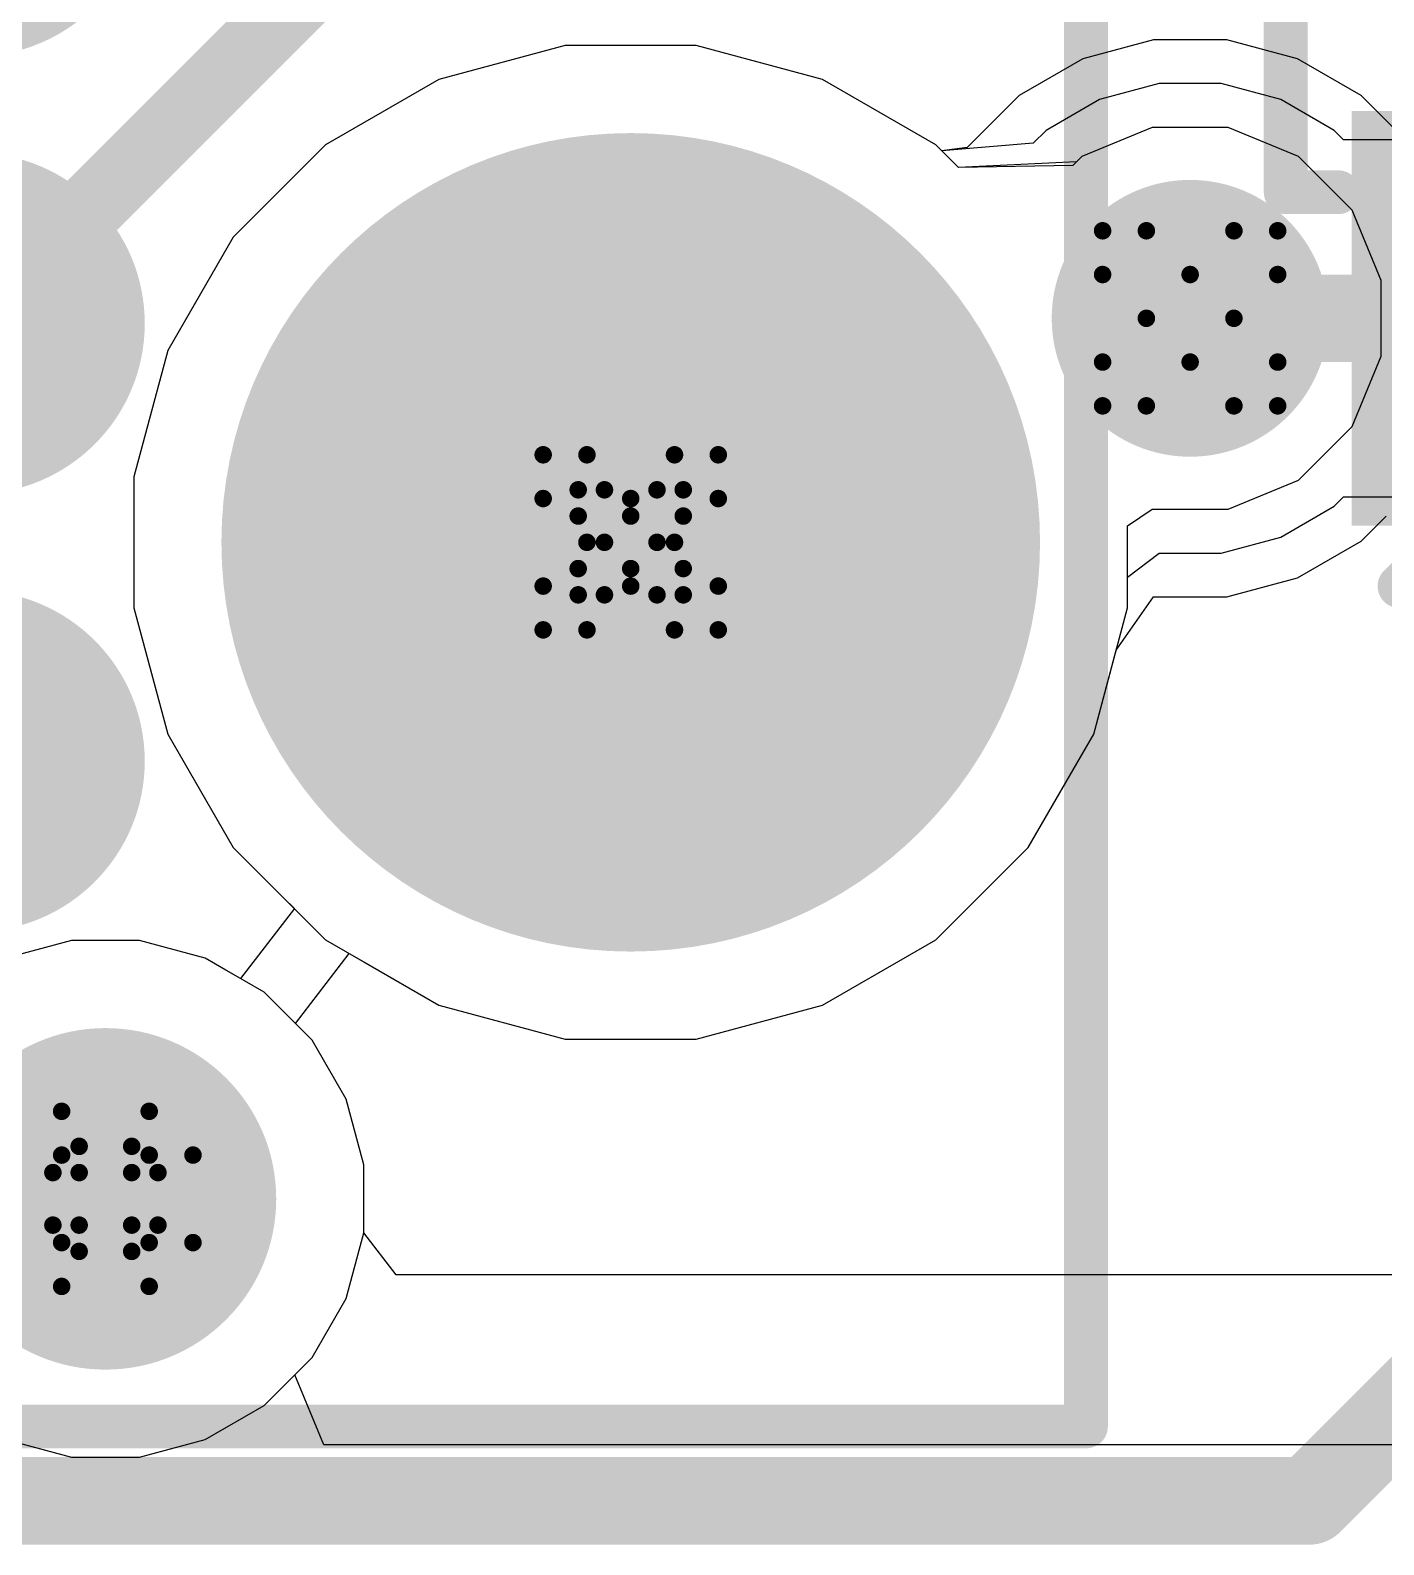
# Model space of a CAD drawing. Header units: inches. Extents: x 0 to 5379, y 0 to 5429.
# Drawn here: x 219.751 to 223.677, y 113.325 to 117.719 of the extents above; entities that cross this region are included whole.
import ezdxf

# ---------------------------------------------------------------- set-up
doc = ezdxf.new("R2010")
doc.units = ezdxf.units.IN
for name, color, linetype in [('Bottom Layer', 5, 'Continuous'), ('Bottom Solder', 6, 'Continuous'), ('Drill Drawing', 1, 'Continuous'), ('GND01', 16, 'Continuous'), ('GND02', 76, 'Continuous'), ('Pad Holes', 156, 'Continuous'), ('PWR', 156, 'Continuous'), ('SIG 01', 90, 'Continuous'), ('Top Layer', 1, 'Continuous'), ('Top Overlay', 2, 'Continuous'), ('Top Paste', 8, 'Continuous'), ('Top Solder', 216, 'Continuous'), ('Via Holes', 16, 'Continuous')]:
    doc.layers.add(name, color=color, linetype=linetype)

# ---------------------------------------------------------------- blocks, each defined once
blk = doc.blocks.new('TC2030_IDC__810')
at = {"layer": 'Bottom Solder'}
h = blk.add_hatch(color=6, dxfattribs=at)
edge = h.paths.add_edge_path()
edge.add_arc((0.635, 2.54), 0.1016, 0, 360)
h = blk.add_hatch(color=6, dxfattribs=at)
edge = h.paths.add_edge_path()
edge.add_arc((2.54, 1.016), 0.1016, 0, 360)
at = {"layer": 'Pad Holes'}
h = blk.add_hatch(color=7, dxfattribs=at)
edge = h.paths.add_edge_path()
edge.add_arc((0.635, 2.54), 1.1875, 0, 360)
h = blk.add_hatch(color=7, dxfattribs=at)
edge = h.paths.add_edge_path()
edge.add_arc((2.54, 1.016), 0.4955, 0, 360)
at = {"layer": 'Top Layer'}
h = blk.add_hatch(color=1, dxfattribs=at)
edge = h.paths.add_edge_path()
edge.add_arc((0, 0.635), 0.3935, 0, 360)
h = blk.add_hatch(color=1, dxfattribs=at)
edge = h.paths.add_edge_path()
edge.add_arc((1.27, 0.635), 0.3935, 0, 360)
at = {"layer": 'Top Paste'}
h = blk.add_hatch(color=8, dxfattribs=at)
edge = h.paths.add_edge_path()
edge.add_arc((0, 0.635), 0.3935, 0, 360)
h = blk.add_hatch(color=8, dxfattribs=at)
edge = h.paths.add_edge_path()
edge.add_arc((1.27, 0.635), 0.3935, 0, 360)
at = {"layer": 'Top Solder'}
h = blk.add_hatch(color=216, dxfattribs=at)
edge = h.paths.add_edge_path()
edge.add_arc((0.635, 2.54), 0.1016, 0, 360)
h = blk.add_hatch(color=216, dxfattribs=at)
edge = h.paths.add_edge_path()
edge.add_arc((-1.27, 0.635), 0.4951, 0, 360)
h = blk.add_hatch(color=216, dxfattribs=at)
edge = h.paths.add_edge_path()
edge.add_arc((0, 0.635), 0.4951, 0, 360)
h = blk.add_hatch(color=216, dxfattribs=at)
edge = h.paths.add_edge_path()
edge.add_arc((1.27, 0.635), 0.4951, 0, 360)
h = blk.add_hatch(color=216, dxfattribs=at)
edge = h.paths.add_edge_path()
edge.add_arc((2.54, 1.016), 0.1016, 0, 360)
at = {"layer": 'Top Overlay'}
for points in [[(3.2004, 3.8608, 0.127, 0.127, 0), (-3.8608, 3.8608, 0.127, 0.127, 0)], [(3.2004, -3.8608, 0.127, 0.127, 0), (3.2004, 3.8608, 0.127, 0.127, 0)]]:
    blk.add_lwpolyline(points, format="xyseb", dxfattribs=at)
blk.add_lwpolyline([(3.16865, 3.8608, 0.0635, 0.0635, 1), (3.23215, 3.8608, 0.0635, 0.0635, 1)], format="xyseb", close=True, dxfattribs=at)
blk.add_lwpolyline([(3.16865, 3.8608, 0.0635, 0.0635, 1), (3.23215, 3.8608, 0.0635, 0.0635, 1)], format="xyseb", close=True, dxfattribs=at)
blk = doc.blocks.new('SOT_323_5_874')
at = {"layer": 'Top Layer'}
for points in [[(-1.45, 0.825), (-0.45, 0.825), (-0.45, 0.475), (-1.45, 0.475)], [(0.45, 0.825), (1.45, 0.825), (1.45, 0.475), (0.45, 0.475)], [(-1.45, 0.175), (-0.45, 0.175), (-0.45, -0.175), (-1.45, -0.175)], [(-1.45, -0.475), (-0.45, -0.475), (-0.45, -0.825), (-1.45, -0.825)], [(0.45, -0.475), (1.45, -0.475), (1.45, -0.825), (0.45, -0.825)]]:
    blk.add_hatch(color=1, dxfattribs=at).paths.add_polyline_path(points)
at = {"layer": 'Top Paste'}
for points in [[(-1.45, 0.825), (-0.45, 0.825), (-0.45, 0.475), (-1.45, 0.475)], [(0.45, 0.825), (1.45, 0.825), (1.45, 0.475), (0.45, 0.475)], [(-1.45, 0.175), (-0.45, 0.175), (-0.45, -0.175), (-1.45, -0.175)], [(-1.45, -0.475), (-0.45, -0.475), (-0.45, -0.825), (-1.45, -0.825)], [(0.45, -0.475), (1.45, -0.475), (1.45, -0.825), (0.45, -0.825)]]:
    blk.add_hatch(color=8, dxfattribs=at).paths.add_polyline_path(points)
at = {"layer": 'Top Solder'}
for points in [[(-1.5516, 0.9266), (-0.3484, 0.9266), (-0.3484, 0.3734), (-1.5516, 0.3734)], [(0.3484, 0.9266), (1.5516, 0.9266), (1.5516, 0.3734), (0.3484, 0.3734)], [(-1.5516, 0.2766), (-0.3484, 0.2766), (-0.3484, -0.2766), (-1.5516, -0.2766)], [(-1.5516, -0.3734), (-0.3484, -0.3734), (-0.3484, -0.9266), (-1.5516, -0.9266)], [(0.3484, -0.3734), (1.5516, -0.3734), (1.5516, -0.9266), (0.3484, -0.9266)]]:
    blk.add_hatch(color=216, dxfattribs=at).paths.add_polyline_path(points)
at = {"layer": 'Top Overlay'}
for points in [[(-0.5842, 1.1176, 0.127, 0.127, 0), (0.508, 1.1176, 0.127, 0.127, 0)], [(-0.5842, 1.1176, 0.127, 0.127, 0), (-0.5842, 0.9652, 0.127, 0.127, 0)], [(0.508, 1.1176, 0.127, 0.127, 0), (0.508, 0.9652, 0.127, 0.127, 0)], [(-1.7272, 0.7874, 0.127, 0.127, 0), (-1.7272, 0.5334, 0.127, 0.127, 0)], [(-1.7272, 0.7874, 0.127, 0.127, 0), (-1.6002, 0.6604, 0.127, 0.127, 0)], [(-1.6002, 0.6604, 0.127, 0.127, 0), (-1.7272, 0.5334, 0.127, 0.127, 0)], [(-0.5842, -0.9652, 0.127, 0.127, 0), (-0.5842, -1.1176, 0.127, 0.127, 0)], [(0.508, -0.9652, 0.127, 0.127, 0), (0.508, -1.1176, 0.127, 0.127, 0)], [(-0.5842, -1.1176, 0.127, 0.127, 0), (0.508, -1.1176, 0.127, 0.127, 0)]]:
    blk.add_lwpolyline(points, format="xyseb", dxfattribs=at)
for points in [[(-0.6159, 1.1176, 0.0635, 0.0635, 1), (-0.5524, 1.1176, 0.0635, 0.0635, 1)], [(-0.6159, 1.1176, 0.0635, 0.0635, 1), (-0.5524, 1.1176, 0.0635, 0.0635, 1)], [(0.4763, 1.1176, 0.0635, 0.0635, 1), (0.5398, 1.1176, 0.0635, 0.0635, 1)], [(0.4763, 1.1176, 0.0635, 0.0635, 1), (0.5398, 1.1176, 0.0635, 0.0635, 1)], [(-0.6159, 0.9652, 0.0635, 0.0635, 1), (-0.5524, 0.9652, 0.0635, 0.0635, 1)], [(0.4763, 0.9652, 0.0635, 0.0635, 1), (0.5398, 0.9652, 0.0635, 0.0635, 1)], [(-1.759, 0.7874, 0.0635, 0.0635, 1), (-1.6954, 0.7874, 0.0635, 0.0635, 1)], [(-1.759, 0.7874, 0.0635, 0.0635, 1), (-1.6954, 0.7874, 0.0635, 0.0635, 1)], [(-1.632, 0.6604, 0.0635, 0.0635, 1), (-1.5684, 0.6604, 0.0635, 0.0635, 1)], [(-1.632, 0.6604, 0.0635, 0.0635, 1), (-1.5684, 0.6604, 0.0635, 0.0635, 1)], [(-1.759, 0.5334, 0.0635, 0.0635, 1), (-1.6954, 0.5334, 0.0635, 0.0635, 1)], [(-1.759, 0.5334, 0.0635, 0.0635, 1), (-1.6954, 0.5334, 0.0635, 0.0635, 1)], [(-0.6159, -0.9652, 0.0635, 0.0635, 1), (-0.5524, -0.9652, 0.0635, 0.0635, 1)], [(0.4763, -0.9652, 0.0635, 0.0635, 1), (0.5398, -0.9652, 0.0635, 0.0635, 1)], [(-0.6159, -1.1176, 0.0635, 0.0635, 1), (-0.5524, -1.1176, 0.0635, 0.0635, 1)], [(-0.6159, -1.1176, 0.0635, 0.0635, 1), (-0.5524, -1.1176, 0.0635, 0.0635, 1)], [(0.4763, -1.1176, 0.0635, 0.0635, 1), (0.5398, -1.1176, 0.0635, 0.0635, 1)], [(0.4763, -1.1176, 0.0635, 0.0635, 1), (0.5398, -1.1176, 0.0635, 0.0635, 1)]]:
    blk.add_lwpolyline(points, format="xyseb", close=True, dxfattribs=at)

msp = doc.modelspace()

# ---------------------------------------------------------------- hatches: boundary and pattern name
at = {"layer": 'Bottom Layer'}
h = msp.add_hatch(color=5, dxfattribs=at)
edge = h.paths.add_edge_path()
edge.add_arc((223.1155, 116.8833), 0.3, 0, 360)
at = {"layer": 'Bottom Solder'}
h = msp.add_hatch(color=6, dxfattribs=at)
edge = h.paths.add_edge_path()
edge.add_arc((223.1155, 116.8833), 0.4016, 0, 360)
at = {"layer": 'GND01'}
h = msp.add_hatch(color=16, dxfattribs=at)
edge = h.paths.add_edge_path()
edge.add_arc((223.1155, 116.8833), 0.3, 0, 360)
at = {"layer": 'GND02'}
h = msp.add_hatch(color=76, dxfattribs=at)
edge = h.paths.add_edge_path()
edge.add_arc((223.1155, 116.8833), 0.3, 0, 360)
at = {"layer": 'PWR'}
h = msp.add_hatch(color=156, dxfattribs=at)
edge = h.paths.add_edge_path()
edge.add_arc((223.1155, 116.8833), 0.3, 0, 360)
at = {"layer": 'SIG 01'}
h = msp.add_hatch(color=90, dxfattribs=at)
edge = h.paths.add_edge_path()
edge.add_arc((223.1155, 116.8833), 0.3, 0, 360)
at = {"layer": 'Top Layer'}
h = msp.add_hatch(color=1, dxfattribs=at)
edge = h.paths.add_edge_path()
edge.add_arc((223.1155, 116.8833), 0.3, 0, 360)
at = {"layer": 'Top Solder'}
h = msp.add_hatch(color=216, dxfattribs=at)
edge = h.paths.add_edge_path()
edge.add_arc((223.1155, 116.8833), 0.4016, 0, 360)
at = {"layer": 'Via Holes'}
h = msp.add_hatch(color=7, dxfattribs=at)
edge = h.paths.add_edge_path()
edge.add_arc((223.1155, 116.8833), 0.15, 0, 360)

# ---------------------------------------------------------------- linework, layer by layer
at = {"layer": 'Bottom Layer'}
for p, q in [((223.0092, 117.6913), (222.8037, 117.6362)), ((223.2219, 117.6913), (223.0092, 117.6913)), ((223.4274, 117.6362), (223.2219, 117.6913)), ((221.3027, 117.6748), (220.9361, 117.5765)), ((221.6823, 117.6748), (221.3027, 117.6748)), ((222.0489, 117.5765), (221.6823, 117.6748)), ((222.8037, 117.6362), (222.6194, 117.5298)), ((223.6117, 117.5298), (223.4274, 117.6362)), ((220.9361, 117.5765), (220.6074, 117.3868)), ((222.3776, 117.3868), (222.0489, 117.5765)), ((222.6194, 117.5298), (222.469, 117.3794)), ((223.7621, 117.3794), (223.6117, 117.5298)), ((220.6074, 117.3868), (220.339, 117.1184)), ((222.3948, 117.3696), (222.3776, 117.3868)), ((222.469, 117.3794), (222.3948, 117.3696)), ((220.339, 117.1184), (220.1493, 116.7897)), ((220.1493, 116.7897), (220.051, 116.423)), ((220.051, 116.423), (220.051, 116.0435)), ((223.6117, 116.2367), (223.6846, 116.3096)), ((223.4274, 116.1303), (223.6117, 116.2367)), ((223.2219, 116.0753), (223.4274, 116.1303)), ((222.901, 115.9202), (223.0092, 116.0753)), ((223.0092, 116.0753), (223.2219, 116.0753)), ((220.051, 116.0435), (220.1493, 115.6769)), ((222.8358, 115.6769), (222.901, 115.9202)), ((220.1493, 115.6769), (220.339, 115.3482)), ((222.646, 115.3482), (222.8358, 115.6769)), ((220.339, 115.3482), (220.6074, 115.0798)), ((222.3776, 115.0798), (222.646, 115.3482)), ((219.8698, 115.0778), (219.6792, 115.0267)), ((220.0672, 115.0778), (219.8698, 115.0778)), ((220.2578, 115.0267), (220.0672, 115.0778)), ((220.6074, 115.0798), (220.9361, 114.89)), ((222.0489, 114.89), (222.3776, 115.0798)), ((220.4287, 114.928), (220.2578, 115.0267)), ((220.5683, 114.7885), (220.4287, 114.928)), ((220.9361, 114.89), (221.3027, 114.7918)), ((221.6823, 114.7918), (222.0489, 114.89)), ((220.6669, 114.6176), (220.5683, 114.7885)), ((221.3027, 114.7918), (221.6823, 114.7918)), ((220.718, 114.4269), (220.6669, 114.6176)), ((220.718, 114.2296), (220.718, 114.4269)), ((220.6669, 114.039), (220.718, 114.2296)), ((220.5683, 113.8681), (220.6669, 114.039)), ((220.4287, 113.7285), (220.5683, 113.8681)), ((220.2578, 113.6298), (220.4287, 113.7285)), ((219.6792, 113.6298), (219.8698, 113.5788)), ((220.0672, 113.5788), (220.2578, 113.6298)), ((219.8698, 113.5788), (220.0672, 113.5788))]:
    msp.add_line(p, q, dxfattribs=at)
at = {"layer": 'Drill Drawing'}
for points in [[(222.8615, 117.0103, 0.0508, 0.0508, 0), (222.8615, 117.1373, 0.0508, 0.0508, 0)], [(222.8615, 117.1373, 0.0508, 0.0508, 0), (222.9885, 117.1373, 0.0508, 0.0508, 0)], [(222.9885, 117.1373, 0.0508, 0.0508, 0), (223.1155, 117.0103, 0.0508, 0.0508, 0)], [(223.1155, 117.0103, 0.0508, 0.0508, 0), (223.2425, 117.1373, 0.0508, 0.0508, 0)], [(223.2425, 117.1373, 0.0508, 0.0508, 0), (223.3695, 117.1373, 0.0508, 0.0508, 0)], [(223.3695, 117.0103, 0.0508, 0.0508, 0), (223.3695, 117.1373, 0.0508, 0.0508, 0)], [(222.8615, 117.0103, 0.0508, 0.0508, 0), (222.9885, 116.8833, 0.0508, 0.0508, 0)], [(223.2425, 116.8833, 0.0508, 0.0508, 0), (223.3695, 117.0103, 0.0508, 0.0508, 0)], [(222.8615, 116.7563, 0.0508, 0.0508, 0), (222.9885, 116.8833, 0.0508, 0.0508, 0)], [(223.2425, 116.8833, 0.0508, 0.0508, 0), (223.3695, 116.7563, 0.0508, 0.0508, 0)], [(222.8615, 116.6293, 0.0508, 0.0508, 0), (222.8615, 116.7563, 0.0508, 0.0508, 0)], [(222.9885, 116.6293, 0.0508, 0.0508, 0), (223.1155, 116.7563, 0.0508, 0.0508, 0)], [(223.1155, 116.7563, 0.0508, 0.0508, 0), (223.2425, 116.6293, 0.0508, 0.0508, 0)], [(223.3695, 116.6293, 0.0508, 0.0508, 0), (223.3695, 116.7563, 0.0508, 0.0508, 0)], [(222.8615, 116.6293, 0.0508, 0.0508, 0), (222.9885, 116.6293, 0.0508, 0.0508, 0)], [(223.2425, 116.6293, 0.0508, 0.0508, 0), (223.3695, 116.6293, 0.0508, 0.0508, 0)], [(221.2385, 116.3603, 0.0508, 0.0508, 0), (221.2385, 116.4873, 0.0508, 0.0508, 0)], [(221.2385, 116.4873, 0.0508, 0.0508, 0), (221.3655, 116.4873, 0.0508, 0.0508, 0)], [(221.3655, 116.4873, 0.0508, 0.0508, 0), (221.4925, 116.3603, 0.0508, 0.0508, 0)], [(221.4925, 116.3603, 0.0508, 0.0508, 0), (221.6195, 116.4873, 0.0508, 0.0508, 0)], [(221.6195, 116.4873, 0.0508, 0.0508, 0), (221.7465, 116.4873, 0.0508, 0.0508, 0)], [(221.7465, 116.3603, 0.0508, 0.0508, 0), (221.7465, 116.4873, 0.0508, 0.0508, 0)], [(221.3401, 116.3095, 0.0508, 0.0508, 0), (221.3401, 116.3857, 0.0508, 0.0508, 0)], [(221.3401, 116.3857, 0.0508, 0.0508, 0), (221.4163, 116.3857, 0.0508, 0.0508, 0)], [(221.4163, 116.3857, 0.0508, 0.0508, 0), (221.4925, 116.3095, 0.0508, 0.0508, 0)], [(221.4925, 116.3095, 0.0508, 0.0508, 0), (221.5687, 116.3857, 0.0508, 0.0508, 0)], [(221.5687, 116.3857, 0.0508, 0.0508, 0), (221.6449, 116.3857, 0.0508, 0.0508, 0)], [(221.6449, 116.3095, 0.0508, 0.0508, 0), (221.6449, 116.3857, 0.0508, 0.0508, 0)], [(221.2385, 116.3603, 0.0508, 0.0508, 0), (221.3655, 116.2333, 0.0508, 0.0508, 0)], [(221.6195, 116.2333, 0.0508, 0.0508, 0), (221.7465, 116.3603, 0.0508, 0.0508, 0)], [(221.3401, 116.3095, 0.0508, 0.0508, 0), (221.4163, 116.2333, 0.0508, 0.0508, 0)], [(221.5687, 116.2333, 0.0508, 0.0508, 0), (221.6449, 116.3095, 0.0508, 0.0508, 0)], [(221.2385, 116.1063, 0.0508, 0.0508, 0), (221.3655, 116.2333, 0.0508, 0.0508, 0)], [(221.3401, 116.1571, 0.0508, 0.0508, 0), (221.4163, 116.2333, 0.0508, 0.0508, 0)], [(221.5687, 116.2333, 0.0508, 0.0508, 0), (221.6449, 116.1571, 0.0508, 0.0508, 0)], [(221.6195, 116.2333, 0.0508, 0.0508, 0), (221.7465, 116.1063, 0.0508, 0.0508, 0)], [(221.3401, 116.0809, 0.0508, 0.0508, 0), (221.3401, 116.1571, 0.0508, 0.0508, 0)], [(221.4163, 116.0809, 0.0508, 0.0508, 0), (221.4925, 116.1571, 0.0508, 0.0508, 0)], [(221.4925, 116.1571, 0.0508, 0.0508, 0), (221.5687, 116.0809, 0.0508, 0.0508, 0)], [(221.6449, 116.0809, 0.0508, 0.0508, 0), (221.6449, 116.1571, 0.0508, 0.0508, 0)], [(221.2385, 115.9793, 0.0508, 0.0508, 0), (221.2385, 116.1063, 0.0508, 0.0508, 0)], [(221.3401, 116.0809, 0.0508, 0.0508, 0), (221.4163, 116.0809, 0.0508, 0.0508, 0)], [(221.3655, 115.9793, 0.0508, 0.0508, 0), (221.4925, 116.1063, 0.0508, 0.0508, 0)], [(221.4925, 116.1063, 0.0508, 0.0508, 0), (221.6195, 115.9793, 0.0508, 0.0508, 0)], [(221.5687, 116.0809, 0.0508, 0.0508, 0), (221.6449, 116.0809, 0.0508, 0.0508, 0)], [(221.7465, 115.9793, 0.0508, 0.0508, 0), (221.7465, 116.1063, 0.0508, 0.0508, 0)], [(221.2385, 115.9793, 0.0508, 0.0508, 0), (221.3655, 115.9793, 0.0508, 0.0508, 0)], [(221.6195, 115.9793, 0.0508, 0.0508, 0), (221.7465, 115.9793, 0.0508, 0.0508, 0)], [(219.8415, 114.4553, 0.0508, 0.0508, 0), (219.8415, 114.5823, 0.0508, 0.0508, 0)], [(219.8415, 114.5823, 0.0508, 0.0508, 0), (220.0955, 114.5823, 0.0508, 0.0508, 0)], [(220.0955, 114.4553, 0.0508, 0.0508, 0), (220.0955, 114.5823, 0.0508, 0.0508, 0)], [(219.7145, 114.4553, 0.0508, 0.0508, 0), (219.8415, 114.4553, 0.0508, 0.0508, 0)], [(219.8923, 114.4045, 0.0508, 0.0508, 0), (219.8923, 114.4807, 0.0508, 0.0508, 0)], [(219.8923, 114.4807, 0.0508, 0.0508, 0), (220.0447, 114.4807, 0.0508, 0.0508, 0)], [(220.0447, 114.4045, 0.0508, 0.0508, 0), (220.0447, 114.4807, 0.0508, 0.0508, 0)], [(220.0955, 114.4553, 0.0508, 0.0508, 0), (220.2225, 114.4553, 0.0508, 0.0508, 0)], [(220.2225, 114.2013, 0.0508, 0.0508, 0), (220.2225, 114.4553, 0.0508, 0.0508, 0)], [(219.8161, 114.2521, 0.0508, 0.0508, 0), (219.8161, 114.4045, 0.0508, 0.0508, 0)], [(219.8161, 114.4045, 0.0508, 0.0508, 0), (219.8923, 114.4045, 0.0508, 0.0508, 0)], [(220.0447, 114.4045, 0.0508, 0.0508, 0), (220.1209, 114.4045, 0.0508, 0.0508, 0)], [(220.1209, 114.2521, 0.0508, 0.0508, 0), (220.1209, 114.4045, 0.0508, 0.0508, 0)], [(219.8161, 114.2521, 0.0508, 0.0508, 0), (219.8923, 114.2521, 0.0508, 0.0508, 0)], [(219.8923, 114.1759, 0.0508, 0.0508, 0), (219.8923, 114.2521, 0.0508, 0.0508, 0)], [(220.0447, 114.2521, 0.0508, 0.0508, 0), (220.1209, 114.2521, 0.0508, 0.0508, 0)], [(220.0447, 114.1759, 0.0508, 0.0508, 0), (220.0447, 114.2521, 0.0508, 0.0508, 0)], [(219.7145, 114.2013, 0.0508, 0.0508, 0), (219.8415, 114.2013, 0.0508, 0.0508, 0)], [(219.8415, 114.0743, 0.0508, 0.0508, 0), (219.8415, 114.2013, 0.0508, 0.0508, 0)], [(220.0955, 114.2013, 0.0508, 0.0508, 0), (220.2225, 114.2013, 0.0508, 0.0508, 0)], [(220.0955, 114.0743, 0.0508, 0.0508, 0), (220.0955, 114.2013, 0.0508, 0.0508, 0)], [(219.8923, 114.1759, 0.0508, 0.0508, 0), (220.0447, 114.1759, 0.0508, 0.0508, 0)], [(219.8415, 114.0743, 0.0508, 0.0508, 0), (220.0955, 114.0743, 0.0508, 0.0508, 0)]]:
    msp.add_lwpolyline(points, format="xyseb", dxfattribs=at)
for points in [[(222.8488, 117.1373, 0.0254, 0.0254, 1), (222.8742, 117.1373, 0.0254, 0.0254, 1)], [(222.8488, 117.1373, 0.0254, 0.0254, 1), (222.8742, 117.1373, 0.0254, 0.0254, 1)], [(222.9758, 117.1373, 0.0254, 0.0254, 1), (223.0012, 117.1373, 0.0254, 0.0254, 1)], [(222.9758, 117.1373, 0.0254, 0.0254, 1), (223.0012, 117.1373, 0.0254, 0.0254, 1)], [(223.2298, 117.1373, 0.0254, 0.0254, 1), (223.2552, 117.1373, 0.0254, 0.0254, 1)], [(223.2298, 117.1373, 0.0254, 0.0254, 1), (223.2552, 117.1373, 0.0254, 0.0254, 1)], [(223.3568, 117.1373, 0.0254, 0.0254, 1), (223.3822, 117.1373, 0.0254, 0.0254, 1)], [(223.3568, 117.1373, 0.0254, 0.0254, 1), (223.3822, 117.1373, 0.0254, 0.0254, 1)], [(222.8488, 117.0103, 0.0254, 0.0254, 1), (222.8742, 117.0103, 0.0254, 0.0254, 1)], [(222.8488, 117.0103, 0.0254, 0.0254, 1), (222.8742, 117.0103, 0.0254, 0.0254, 1)], [(223.1028, 117.0103, 0.0254, 0.0254, 1), (223.1282, 117.0103, 0.0254, 0.0254, 1)], [(223.1028, 117.0103, 0.0254, 0.0254, 1), (223.1282, 117.0103, 0.0254, 0.0254, 1)], [(223.3568, 117.0103, 0.0254, 0.0254, 1), (223.3822, 117.0103, 0.0254, 0.0254, 1)], [(223.3568, 117.0103, 0.0254, 0.0254, 1), (223.3822, 117.0103, 0.0254, 0.0254, 1)], [(222.9758, 116.8833, 0.0254, 0.0254, 1), (223.0012, 116.8833, 0.0254, 0.0254, 1)], [(222.9758, 116.8833, 0.0254, 0.0254, 1), (223.0012, 116.8833, 0.0254, 0.0254, 1)], [(223.2298, 116.8833, 0.0254, 0.0254, 1), (223.2552, 116.8833, 0.0254, 0.0254, 1)], [(223.2298, 116.8833, 0.0254, 0.0254, 1), (223.2552, 116.8833, 0.0254, 0.0254, 1)], [(222.8488, 116.7563, 0.0254, 0.0254, 1), (222.8742, 116.7563, 0.0254, 0.0254, 1)], [(222.8488, 116.7563, 0.0254, 0.0254, 1), (222.8742, 116.7563, 0.0254, 0.0254, 1)], [(223.1028, 116.7563, 0.0254, 0.0254, 1), (223.1282, 116.7563, 0.0254, 0.0254, 1)], [(223.1028, 116.7563, 0.0254, 0.0254, 1), (223.1282, 116.7563, 0.0254, 0.0254, 1)], [(223.3568, 116.7563, 0.0254, 0.0254, 1), (223.3822, 116.7563, 0.0254, 0.0254, 1)], [(223.3568, 116.7563, 0.0254, 0.0254, 1), (223.3822, 116.7563, 0.0254, 0.0254, 1)], [(222.8488, 116.6293, 0.0254, 0.0254, 1), (222.8742, 116.6293, 0.0254, 0.0254, 1)], [(222.8488, 116.6293, 0.0254, 0.0254, 1), (222.8742, 116.6293, 0.0254, 0.0254, 1)], [(222.9758, 116.6293, 0.0254, 0.0254, 1), (223.0012, 116.6293, 0.0254, 0.0254, 1)], [(222.9758, 116.6293, 0.0254, 0.0254, 1), (223.0012, 116.6293, 0.0254, 0.0254, 1)], [(223.2298, 116.6293, 0.0254, 0.0254, 1), (223.2552, 116.6293, 0.0254, 0.0254, 1)], [(223.2298, 116.6293, 0.0254, 0.0254, 1), (223.2552, 116.6293, 0.0254, 0.0254, 1)], [(223.3568, 116.6293, 0.0254, 0.0254, 1), (223.3822, 116.6293, 0.0254, 0.0254, 1)], [(223.3568, 116.6293, 0.0254, 0.0254, 1), (223.3822, 116.6293, 0.0254, 0.0254, 1)], [(221.2258, 116.4873, 0.0254, 0.0254, 1), (221.2512, 116.4873, 0.0254, 0.0254, 1)], [(221.2258, 116.4873, 0.0254, 0.0254, 1), (221.2512, 116.4873, 0.0254, 0.0254, 1)], [(221.3528, 116.4873, 0.0254, 0.0254, 1), (221.3782, 116.4873, 0.0254, 0.0254, 1)], [(221.3528, 116.4873, 0.0254, 0.0254, 1), (221.3782, 116.4873, 0.0254, 0.0254, 1)], [(221.6068, 116.4873, 0.0254, 0.0254, 1), (221.6322, 116.4873, 0.0254, 0.0254, 1)], [(221.6068, 116.4873, 0.0254, 0.0254, 1), (221.6322, 116.4873, 0.0254, 0.0254, 1)], [(221.7338, 116.4873, 0.0254, 0.0254, 1), (221.7592, 116.4873, 0.0254, 0.0254, 1)], [(221.7338, 116.4873, 0.0254, 0.0254, 1), (221.7592, 116.4873, 0.0254, 0.0254, 1)], [(221.3274, 116.3857, 0.0254, 0.0254, 1), (221.3528, 116.3857, 0.0254, 0.0254, 1)], [(221.3274, 116.3857, 0.0254, 0.0254, 1), (221.3528, 116.3857, 0.0254, 0.0254, 1)], [(221.4036, 116.3857, 0.0254, 0.0254, 1), (221.429, 116.3857, 0.0254, 0.0254, 1)], [(221.4036, 116.3857, 0.0254, 0.0254, 1), (221.429, 116.3857, 0.0254, 0.0254, 1)], [(221.556, 116.3857, 0.0254, 0.0254, 1), (221.5814, 116.3857, 0.0254, 0.0254, 1)], [(221.556, 116.3857, 0.0254, 0.0254, 1), (221.5814, 116.3857, 0.0254, 0.0254, 1)], [(221.6322, 116.3857, 0.0254, 0.0254, 1), (221.6576, 116.3857, 0.0254, 0.0254, 1)], [(221.6322, 116.3857, 0.0254, 0.0254, 1), (221.6576, 116.3857, 0.0254, 0.0254, 1)], [(221.2258, 116.3603, 0.0254, 0.0254, 1), (221.2512, 116.3603, 0.0254, 0.0254, 1)], [(221.2258, 116.3603, 0.0254, 0.0254, 1), (221.2512, 116.3603, 0.0254, 0.0254, 1)], [(221.4798, 116.3603, 0.0254, 0.0254, 1), (221.5052, 116.3603, 0.0254, 0.0254, 1)], [(221.4798, 116.3603, 0.0254, 0.0254, 1), (221.5052, 116.3603, 0.0254, 0.0254, 1)], [(221.7338, 116.3603, 0.0254, 0.0254, 1), (221.7592, 116.3603, 0.0254, 0.0254, 1)], [(221.7338, 116.3603, 0.0254, 0.0254, 1), (221.7592, 116.3603, 0.0254, 0.0254, 1)], [(221.3274, 116.3095, 0.0254, 0.0254, 1), (221.3528, 116.3095, 0.0254, 0.0254, 1)], [(221.3274, 116.3095, 0.0254, 0.0254, 1), (221.3528, 116.3095, 0.0254, 0.0254, 1)], [(221.4798, 116.3095, 0.0254, 0.0254, 1), (221.5052, 116.3095, 0.0254, 0.0254, 1)], [(221.4798, 116.3095, 0.0254, 0.0254, 1), (221.5052, 116.3095, 0.0254, 0.0254, 1)], [(221.6322, 116.3095, 0.0254, 0.0254, 1), (221.6576, 116.3095, 0.0254, 0.0254, 1)], [(221.6322, 116.3095, 0.0254, 0.0254, 1), (221.6576, 116.3095, 0.0254, 0.0254, 1)], [(221.3528, 116.2333, 0.0254, 0.0254, 1), (221.3782, 116.2333, 0.0254, 0.0254, 1)], [(221.3528, 116.2333, 0.0254, 0.0254, 1), (221.3782, 116.2333, 0.0254, 0.0254, 1)], [(221.4036, 116.2333, 0.0254, 0.0254, 1), (221.429, 116.2333, 0.0254, 0.0254, 1)], [(221.4036, 116.2333, 0.0254, 0.0254, 1), (221.429, 116.2333, 0.0254, 0.0254, 1)], [(221.556, 116.2333, 0.0254, 0.0254, 1), (221.5814, 116.2333, 0.0254, 0.0254, 1)], [(221.556, 116.2333, 0.0254, 0.0254, 1), (221.5814, 116.2333, 0.0254, 0.0254, 1)], [(221.6068, 116.2333, 0.0254, 0.0254, 1), (221.6322, 116.2333, 0.0254, 0.0254, 1)], [(221.6068, 116.2333, 0.0254, 0.0254, 1), (221.6322, 116.2333, 0.0254, 0.0254, 1)], [(221.3274, 116.1571, 0.0254, 0.0254, 1), (221.3528, 116.1571, 0.0254, 0.0254, 1)], [(221.3274, 116.1571, 0.0254, 0.0254, 1), (221.3528, 116.1571, 0.0254, 0.0254, 1)], [(221.4798, 116.1571, 0.0254, 0.0254, 1), (221.5052, 116.1571, 0.0254, 0.0254, 1)], [(221.4798, 116.1571, 0.0254, 0.0254, 1), (221.5052, 116.1571, 0.0254, 0.0254, 1)], [(221.6322, 116.1571, 0.0254, 0.0254, 1), (221.6576, 116.1571, 0.0254, 0.0254, 1)], [(221.6322, 116.1571, 0.0254, 0.0254, 1), (221.6576, 116.1571, 0.0254, 0.0254, 1)], [(221.2258, 116.1063, 0.0254, 0.0254, 1), (221.2512, 116.1063, 0.0254, 0.0254, 1)], [(221.2258, 116.1063, 0.0254, 0.0254, 1), (221.2512, 116.1063, 0.0254, 0.0254, 1)], [(221.3274, 116.0809, 0.0254, 0.0254, 1), (221.3528, 116.0809, 0.0254, 0.0254, 1)], [(221.3274, 116.0809, 0.0254, 0.0254, 1), (221.3528, 116.0809, 0.0254, 0.0254, 1)], [(221.4036, 116.0809, 0.0254, 0.0254, 1), (221.429, 116.0809, 0.0254, 0.0254, 1)], [(221.4036, 116.0809, 0.0254, 0.0254, 1), (221.429, 116.0809, 0.0254, 0.0254, 1)], [(221.4798, 116.1063, 0.0254, 0.0254, 1), (221.5052, 116.1063, 0.0254, 0.0254, 1)], [(221.4798, 116.1063, 0.0254, 0.0254, 1), (221.5052, 116.1063, 0.0254, 0.0254, 1)], [(221.556, 116.0809, 0.0254, 0.0254, 1), (221.5814, 116.0809, 0.0254, 0.0254, 1)], [(221.556, 116.0809, 0.0254, 0.0254, 1), (221.5814, 116.0809, 0.0254, 0.0254, 1)], [(221.6322, 116.0809, 0.0254, 0.0254, 1), (221.6576, 116.0809, 0.0254, 0.0254, 1)], [(221.6322, 116.0809, 0.0254, 0.0254, 1), (221.6576, 116.0809, 0.0254, 0.0254, 1)], [(221.7338, 116.1063, 0.0254, 0.0254, 1), (221.7592, 116.1063, 0.0254, 0.0254, 1)], [(221.7338, 116.1063, 0.0254, 0.0254, 1), (221.7592, 116.1063, 0.0254, 0.0254, 1)], [(221.2258, 115.9793, 0.0254, 0.0254, 1), (221.2512, 115.9793, 0.0254, 0.0254, 1)], [(221.2258, 115.9793, 0.0254, 0.0254, 1), (221.2512, 115.9793, 0.0254, 0.0254, 1)], [(221.3528, 115.9793, 0.0254, 0.0254, 1), (221.3782, 115.9793, 0.0254, 0.0254, 1)], [(221.3528, 115.9793, 0.0254, 0.0254, 1), (221.3782, 115.9793, 0.0254, 0.0254, 1)], [(221.6068, 115.9793, 0.0254, 0.0254, 1), (221.6322, 115.9793, 0.0254, 0.0254, 1)], [(221.6068, 115.9793, 0.0254, 0.0254, 1), (221.6322, 115.9793, 0.0254, 0.0254, 1)], [(221.7338, 115.9793, 0.0254, 0.0254, 1), (221.7592, 115.9793, 0.0254, 0.0254, 1)], [(221.7338, 115.9793, 0.0254, 0.0254, 1), (221.7592, 115.9793, 0.0254, 0.0254, 1)], [(219.8288, 114.5823, 0.0254, 0.0254, 1), (219.8542, 114.5823, 0.0254, 0.0254, 1)], [(219.8288, 114.5823, 0.0254, 0.0254, 1), (219.8542, 114.5823, 0.0254, 0.0254, 1)], [(220.0828, 114.5823, 0.0254, 0.0254, 1), (220.1082, 114.5823, 0.0254, 0.0254, 1)], [(220.0828, 114.5823, 0.0254, 0.0254, 1), (220.1082, 114.5823, 0.0254, 0.0254, 1)], [(219.8288, 114.4553, 0.0254, 0.0254, 1), (219.8542, 114.4553, 0.0254, 0.0254, 1)], [(219.8288, 114.4553, 0.0254, 0.0254, 1), (219.8542, 114.4553, 0.0254, 0.0254, 1)], [(219.8796, 114.4807, 0.0254, 0.0254, 1), (219.905, 114.4807, 0.0254, 0.0254, 1)], [(219.8796, 114.4807, 0.0254, 0.0254, 1), (219.905, 114.4807, 0.0254, 0.0254, 1)], [(220.032, 114.4807, 0.0254, 0.0254, 1), (220.0574, 114.4807, 0.0254, 0.0254, 1)], [(220.032, 114.4807, 0.0254, 0.0254, 1), (220.0574, 114.4807, 0.0254, 0.0254, 1)], [(220.0828, 114.4553, 0.0254, 0.0254, 1), (220.1082, 114.4553, 0.0254, 0.0254, 1)], [(220.0828, 114.4553, 0.0254, 0.0254, 1), (220.1082, 114.4553, 0.0254, 0.0254, 1)], [(220.2098, 114.4553, 0.0254, 0.0254, 1), (220.2352, 114.4553, 0.0254, 0.0254, 1)], [(220.2098, 114.4553, 0.0254, 0.0254, 1), (220.2352, 114.4553, 0.0254, 0.0254, 1)], [(219.8034, 114.4045, 0.0254, 0.0254, 1), (219.8288, 114.4045, 0.0254, 0.0254, 1)], [(219.8034, 114.4045, 0.0254, 0.0254, 1), (219.8288, 114.4045, 0.0254, 0.0254, 1)], [(219.8796, 114.4045, 0.0254, 0.0254, 1), (219.905, 114.4045, 0.0254, 0.0254, 1)], [(219.8796, 114.4045, 0.0254, 0.0254, 1), (219.905, 114.4045, 0.0254, 0.0254, 1)], [(220.032, 114.4045, 0.0254, 0.0254, 1), (220.0574, 114.4045, 0.0254, 0.0254, 1)], [(220.032, 114.4045, 0.0254, 0.0254, 1), (220.0574, 114.4045, 0.0254, 0.0254, 1)], [(220.1082, 114.4045, 0.0254, 0.0254, 1), (220.1336, 114.4045, 0.0254, 0.0254, 1)], [(220.1082, 114.4045, 0.0254, 0.0254, 1), (220.1336, 114.4045, 0.0254, 0.0254, 1)], [(219.8034, 114.2521, 0.0254, 0.0254, 1), (219.8288, 114.2521, 0.0254, 0.0254, 1)], [(219.8034, 114.2521, 0.0254, 0.0254, 1), (219.8288, 114.2521, 0.0254, 0.0254, 1)], [(219.8796, 114.2521, 0.0254, 0.0254, 1), (219.905, 114.2521, 0.0254, 0.0254, 1)], [(219.8796, 114.2521, 0.0254, 0.0254, 1), (219.905, 114.2521, 0.0254, 0.0254, 1)], [(220.032, 114.2521, 0.0254, 0.0254, 1), (220.0574, 114.2521, 0.0254, 0.0254, 1)], [(220.032, 114.2521, 0.0254, 0.0254, 1), (220.0574, 114.2521, 0.0254, 0.0254, 1)], [(220.1082, 114.2521, 0.0254, 0.0254, 1), (220.1336, 114.2521, 0.0254, 0.0254, 1)], [(220.1082, 114.2521, 0.0254, 0.0254, 1), (220.1336, 114.2521, 0.0254, 0.0254, 1)], [(219.8288, 114.2013, 0.0254, 0.0254, 1), (219.8542, 114.2013, 0.0254, 0.0254, 1)], [(219.8288, 114.2013, 0.0254, 0.0254, 1), (219.8542, 114.2013, 0.0254, 0.0254, 1)], [(220.0828, 114.2013, 0.0254, 0.0254, 1), (220.1082, 114.2013, 0.0254, 0.0254, 1)], [(220.0828, 114.2013, 0.0254, 0.0254, 1), (220.1082, 114.2013, 0.0254, 0.0254, 1)], [(220.2098, 114.2013, 0.0254, 0.0254, 1), (220.2352, 114.2013, 0.0254, 0.0254, 1)], [(220.2098, 114.2013, 0.0254, 0.0254, 1), (220.2352, 114.2013, 0.0254, 0.0254, 1)], [(219.8796, 114.1759, 0.0254, 0.0254, 1), (219.905, 114.1759, 0.0254, 0.0254, 1)], [(219.8796, 114.1759, 0.0254, 0.0254, 1), (219.905, 114.1759, 0.0254, 0.0254, 1)], [(220.032, 114.1759, 0.0254, 0.0254, 1), (220.0574, 114.1759, 0.0254, 0.0254, 1)], [(220.032, 114.1759, 0.0254, 0.0254, 1), (220.0574, 114.1759, 0.0254, 0.0254, 1)], [(219.8288, 114.0743, 0.0254, 0.0254, 1), (219.8542, 114.0743, 0.0254, 0.0254, 1)], [(219.8288, 114.0743, 0.0254, 0.0254, 1), (219.8542, 114.0743, 0.0254, 0.0254, 1)], [(220.0828, 114.0743, 0.0254, 0.0254, 1), (220.1082, 114.0743, 0.0254, 0.0254, 1)], [(220.0828, 114.0743, 0.0254, 0.0254, 1), (220.1082, 114.0743, 0.0254, 0.0254, 1)]]:
    msp.add_lwpolyline(points, format="xyseb", close=True, dxfattribs=at)
at = {"layer": 'GND01'}
for p, q in [((221.3027, 117.6748), (220.9361, 117.5765)), ((221.6823, 117.6748), (221.3027, 117.6748)), ((222.0489, 117.5765), (221.6823, 117.6748)), ((220.9361, 117.5765), (220.6074, 117.3868)), ((222.3776, 117.3868), (222.0489, 117.5765)), ((223.0053, 117.4373), (222.8017, 117.3529)), ((223.2257, 117.4373), (223.0053, 117.4373)), ((223.4294, 117.3529), (223.2257, 117.4373)), ((220.6074, 117.3868), (220.339, 117.1184)), ((222.4433, 117.3211), (222.3776, 117.3868)), ((222.8017, 117.3529), (222.7753, 117.3265)), ((223.5852, 117.1971), (223.4294, 117.3529)), ((222.7753, 117.3265), (222.4433, 117.3211)), ((223.6695, 116.9935), (223.5852, 117.1971)), ((220.339, 117.1184), (220.1493, 116.7897)), ((223.6695, 116.7731), (223.6695, 116.9935)), ((220.1493, 116.7897), (220.051, 116.423)), ((223.5852, 116.5694), (223.6695, 116.7731)), ((223.4294, 116.4136), (223.5852, 116.5694)), ((220.051, 116.423), (220.051, 116.0435)), ((223.2257, 116.3293), (223.4294, 116.4136)), ((222.934, 116.2816), (223.0053, 116.3293)), ((223.0053, 116.3293), (223.2257, 116.3293)), ((222.934, 116.0435), (222.934, 116.2816)), ((220.051, 116.0435), (220.1493, 115.6769)), ((222.8358, 115.6769), (222.934, 116.0435)), ((220.1493, 115.6769), (220.339, 115.3482)), ((222.646, 115.3482), (222.8358, 115.6769)), ((220.339, 115.3482), (220.4854, 115.2018)), ((222.3776, 115.0798), (222.646, 115.3482)), ((220.4854, 115.2018), (220.5167, 115.1705)), ((220.5167, 115.1705), (220.3607, 114.9673)), ((219.8698, 115.0778), (219.6792, 115.0267)), ((220.0672, 115.0778), (219.8698, 115.0778)), ((220.2578, 115.0267), (220.0672, 115.0778)), ((222.0489, 114.89), (222.3776, 115.0798)), ((220.318, 114.9919), (220.2578, 115.0267)), ((220.5195, 114.8373), (220.6754, 115.0405)), ((220.6754, 115.0405), (220.7181, 115.0159)), ((220.7181, 115.0159), (220.9361, 114.89)), ((220.3607, 114.9673), (220.318, 114.9919)), ((220.9361, 114.89), (221.3027, 114.7918)), ((221.6823, 114.7918), (222.0489, 114.89)), ((220.5683, 114.7885), (220.5195, 114.8373)), ((220.6669, 114.6176), (220.5683, 114.7885)), ((221.3027, 114.7918), (221.6823, 114.7918)), ((220.718, 114.4269), (220.6669, 114.6176)), ((220.718, 114.2296), (220.718, 114.4269)), ((220.6669, 114.039), (220.718, 114.2296)), ((220.5683, 113.8681), (220.6669, 114.039)), ((220.4287, 113.7285), (220.5683, 113.8681)), ((220.2578, 113.6298), (220.4287, 113.7285)), ((219.6792, 113.6298), (219.8698, 113.5788)), ((220.0672, 113.5788), (220.2578, 113.6298)), ((219.8698, 113.5788), (220.0672, 113.5788))]:
    msp.add_line(p, q, dxfattribs=at)
at = {"layer": 'GND02'}
for p, q in [((221.3027, 117.6748), (220.9361, 117.5765)), ((221.6823, 117.6748), (221.3027, 117.6748)), ((222.0489, 117.5765), (221.6823, 117.6748)), ((220.9361, 117.5765), (220.6074, 117.3868)), ((222.3776, 117.3868), (222.0489, 117.5765)), ((223.0053, 117.4373), (222.8017, 117.3529)), ((223.2257, 117.4373), (223.0053, 117.4373)), ((223.4294, 117.3529), (223.2257, 117.4373)), ((220.6074, 117.3868), (220.339, 117.1184)), ((222.4433, 117.3211), (222.3776, 117.3868)), ((222.8017, 117.3529), (222.7753, 117.3265)), ((223.5852, 117.1971), (223.4294, 117.3529)), ((222.7753, 117.3265), (222.4433, 117.3211)), ((223.6695, 116.9935), (223.5852, 117.1971)), ((220.339, 117.1184), (220.1493, 116.7897)), ((223.6695, 116.7731), (223.6695, 116.9935)), ((220.1493, 116.7897), (220.051, 116.423)), ((223.5852, 116.5694), (223.6695, 116.7731)), ((223.4294, 116.4136), (223.5852, 116.5694)), ((220.051, 116.423), (220.051, 116.0435)), ((223.2257, 116.3293), (223.4294, 116.4136)), ((222.934, 116.2816), (223.0053, 116.3293)), ((223.0053, 116.3293), (223.2257, 116.3293)), ((222.934, 116.0435), (222.934, 116.2816)), ((220.051, 116.0435), (220.1493, 115.6769)), ((222.8358, 115.6769), (222.934, 116.0435)), ((220.1493, 115.6769), (220.339, 115.3482)), ((222.646, 115.3482), (222.8358, 115.6769)), ((220.339, 115.3482), (220.4854, 115.2018)), ((222.3776, 115.0798), (222.646, 115.3482)), ((220.4854, 115.2018), (220.5167, 115.1705)), ((220.5167, 115.1705), (220.3607, 114.9673)), ((219.8698, 115.0778), (219.6792, 115.0267)), ((220.0672, 115.0778), (219.8698, 115.0778)), ((220.2578, 115.0267), (220.0672, 115.0778)), ((222.0489, 114.89), (222.3776, 115.0798)), ((220.318, 114.9919), (220.2578, 115.0267)), ((220.5195, 114.8373), (220.6754, 115.0405)), ((220.6754, 115.0405), (220.7181, 115.0159)), ((220.7181, 115.0159), (220.9361, 114.89)), ((220.3607, 114.9673), (220.318, 114.9919)), ((220.9361, 114.89), (221.3027, 114.7918)), ((221.6823, 114.7918), (222.0489, 114.89)), ((220.5683, 114.7885), (220.5195, 114.8373)), ((220.6669, 114.6176), (220.5683, 114.7885)), ((221.3027, 114.7918), (221.6823, 114.7918)), ((220.718, 114.4269), (220.6669, 114.6176)), ((220.718, 114.2296), (220.718, 114.4269)), ((220.6669, 114.039), (220.718, 114.2296)), ((220.5683, 113.8681), (220.6669, 114.039)), ((220.4287, 113.7285), (220.5683, 113.8681)), ((220.2578, 113.6298), (220.4287, 113.7285)), ((219.6792, 113.6298), (219.8698, 113.5788)), ((220.0672, 113.5788), (220.2578, 113.6298)), ((219.8698, 113.5788), (220.0672, 113.5788))]:
    msp.add_line(p, q, dxfattribs=at)
at = {"layer": 'PWR'}
for p, q in [((221.3027, 117.6748), (220.9361, 117.5765)), ((221.6823, 117.6748), (221.3027, 117.6748)), ((222.0489, 117.5765), (221.6823, 117.6748)), ((220.9361, 117.5765), (220.6074, 117.3868)), ((222.3776, 117.3868), (222.0489, 117.5765)), ((223.0053, 117.4373), (222.8017, 117.3529)), ((223.2257, 117.4373), (223.0053, 117.4373)), ((223.4294, 117.3529), (223.2257, 117.4373)), ((220.6074, 117.3868), (220.339, 117.1184)), ((222.4433, 117.3211), (222.3776, 117.3868)), ((222.7862, 117.3374), (222.4433, 117.3211)), ((222.8017, 117.3529), (222.7862, 117.3374)), ((223.5852, 117.1971), (223.4294, 117.3529)), ((223.6695, 116.9935), (223.5852, 117.1971)), ((220.339, 117.1184), (220.1493, 116.7897)), ((223.6695, 116.7731), (223.6695, 116.9935)), ((220.1493, 116.7897), (220.051, 116.423)), ((223.5852, 116.5694), (223.6695, 116.7731)), ((223.4294, 116.4136), (223.5852, 116.5694)), ((220.051, 116.423), (220.051, 116.0435)), ((223.2257, 116.3293), (223.4294, 116.4136)), ((222.934, 116.2816), (223.0053, 116.3293)), ((223.0053, 116.3293), (223.2257, 116.3293)), ((222.934, 116.0435), (222.934, 116.2816)), ((220.051, 116.0435), (220.1493, 115.6769)), ((222.8358, 115.6769), (222.934, 116.0435)), ((220.1493, 115.6769), (220.339, 115.3482)), ((222.646, 115.3482), (222.8358, 115.6769)), ((220.339, 115.3482), (220.4854, 115.2018)), ((222.3776, 115.0798), (222.646, 115.3482)), ((220.4854, 115.2018), (220.5167, 115.1705)), ((220.5167, 115.1705), (220.3607, 114.9673)), ((219.8698, 115.0778), (219.6792, 115.0267)), ((220.0672, 115.0778), (219.8698, 115.0778)), ((220.2578, 115.0267), (220.0672, 115.0778)), ((222.0489, 114.89), (222.3776, 115.0798)), ((220.318, 114.9919), (220.2578, 115.0267)), ((220.5195, 114.8373), (220.6754, 115.0405)), ((220.6754, 115.0405), (220.7181, 115.0159)), ((220.7181, 115.0159), (220.9361, 114.89)), ((220.3607, 114.9673), (220.318, 114.9919)), ((220.9361, 114.89), (221.3027, 114.7918)), ((221.6823, 114.7918), (222.0489, 114.89)), ((220.5683, 114.7885), (220.5195, 114.8373)), ((220.6669, 114.6176), (220.5683, 114.7885)), ((221.3027, 114.7918), (221.6823, 114.7918)), ((220.718, 114.4269), (220.6669, 114.6176)), ((220.718, 114.2296), (220.718, 114.4269)), ((220.8118, 114.1074), (220.718, 114.2296)), ((226.7856, 114.1074), (220.8118, 114.1074))]:
    msp.add_line(p, q, dxfattribs=at)
at = {"layer": 'SIG 01'}
for p, q in [((221.3027, 117.6748), (220.9361, 117.5765)), ((221.6823, 117.6748), (221.3027, 117.6748)), ((222.0489, 117.5765), (221.6823, 117.6748)), ((220.9361, 117.5765), (220.6074, 117.3868)), ((222.3776, 117.3868), (222.0489, 117.5765)), ((223.0259, 117.5643), (222.8527, 117.5179)), ((223.2052, 117.5643), (223.0259, 117.5643)), ((223.3784, 117.5179), (223.2052, 117.5643)), ((222.8527, 117.5179), (222.6974, 117.4282)), ((223.5337, 117.4282), (223.3784, 117.5179)), ((222.6974, 117.4282), (222.6605, 117.3913)), ((223.5607, 117.4012), (223.5337, 117.4282)), ((220.6074, 117.3868), (220.339, 117.1184)), ((222.3954, 117.369), (222.3776, 117.3868)), ((222.6605, 117.3913), (222.3954, 117.369)), ((225.9798, 117.4012), (223.5607, 117.4012)), ((220.339, 117.1184), (220.1493, 116.7897)), ((220.1493, 116.7897), (220.051, 116.423)), ((220.051, 116.423), (220.051, 116.0435)), ((223.5337, 116.3383), (223.5607, 116.3653)), ((223.5607, 116.3653), (226.1943, 116.3653)), ((223.3784, 116.2487), (223.5337, 116.3383)), ((223.2052, 116.2023), (223.3784, 116.2487)), ((222.934, 116.1318), (223.0259, 116.2023)), ((223.0259, 116.2023), (223.2052, 116.2023)), ((222.934, 116.0435), (222.934, 116.1318)), ((220.051, 116.0435), (220.1493, 115.6769)), ((222.8358, 115.6769), (222.934, 116.0435)), ((220.1493, 115.6769), (220.339, 115.3482)), ((222.646, 115.3482), (222.8358, 115.6769)), ((220.339, 115.3482), (220.6074, 115.0798)), ((222.3776, 115.0798), (222.646, 115.3482)), ((219.8698, 115.0778), (219.6792, 115.0267)), ((220.0672, 115.0778), (219.8698, 115.0778)), ((220.2578, 115.0267), (220.0672, 115.0778)), ((220.6074, 115.0798), (220.9361, 114.89)), ((222.0489, 114.89), (222.3776, 115.0798)), ((220.4287, 114.928), (220.2578, 115.0267)), ((220.5683, 114.7885), (220.4287, 114.928)), ((220.9361, 114.89), (221.3027, 114.7918)), ((221.6823, 114.7918), (222.0489, 114.89)), ((220.6669, 114.6176), (220.5683, 114.7885)), ((221.3027, 114.7918), (221.6823, 114.7918)), ((220.718, 114.4269), (220.6669, 114.6176)), ((220.718, 114.2296), (220.718, 114.4269)), ((220.6669, 114.039), (220.718, 114.2296)), ((220.5683, 113.8681), (220.6669, 114.039)), ((220.518, 113.8178), (220.5683, 113.8681)), ((220.6022, 113.6146), (220.518, 113.8178)), ((226.4638, 113.6146), (220.6022, 113.6146))]:
    msp.add_line(p, q, dxfattribs=at)
msp.add_lwpolyline([(223.1155, 116.8833, 0.254, 0.254, 0), (226.1943, 116.8833, 0.254, 0.254, 0)], format="xyseb", dxfattribs=at)
msp.add_lwpolyline([(223.052, 116.8833, 0.127, 0.127, 1), (223.179, 116.8833, 0.127, 0.127, 1)], format="xyseb", close=True, dxfattribs=at)
at = {"layer": 'Top Layer'}
for points in [[(219.5875, 116.8683, 0.2032, 0.2032, 0), (220.5525, 117.8333, 0.2032, 0.2032, 0)], [(223.1155, 116.8833, 0.254, 0.254, 0), (223.8603, 116.8833, 0.254, 0.254, 0)], [(223.4614, 113.4518, 0.254, 0.254, 0), (223.8603, 113.8507, 0.254, 0.254, 0)], [(219.4151, 113.4518, 0.254, 0.254, 0), (223.4614, 113.4518, 0.254, 0.254, 0)]]:
    msp.add_lwpolyline(points, format="xyseb", dxfattribs=at)
for points in [[(223.052, 116.8833, 0.127, 0.127, 1), (223.179, 116.8833, 0.127, 0.127, 1)], [(223.3979, 113.4518, 0.127, 0.127, 1), (223.5249, 113.4518, 0.127, 0.127, 1)], [(223.3979, 113.4518, 0.127, 0.127, 1), (223.5249, 113.4518, 0.127, 0.127, 1)]]:
    msp.add_lwpolyline(points, format="xyseb", close=True, dxfattribs=at)

# ---------------------------------------------------------------- block references
for name, p, rotation in [('TC2030_IDC__810', (218.9525, 116.8683), 270), ('SOT_323_5_874', (224.5103, 117.8333), 90)]:
    msp.add_blockref(name, p, dxfattribs=dict(rotation=rotation))

doc.saveas('drawing.dxf')
